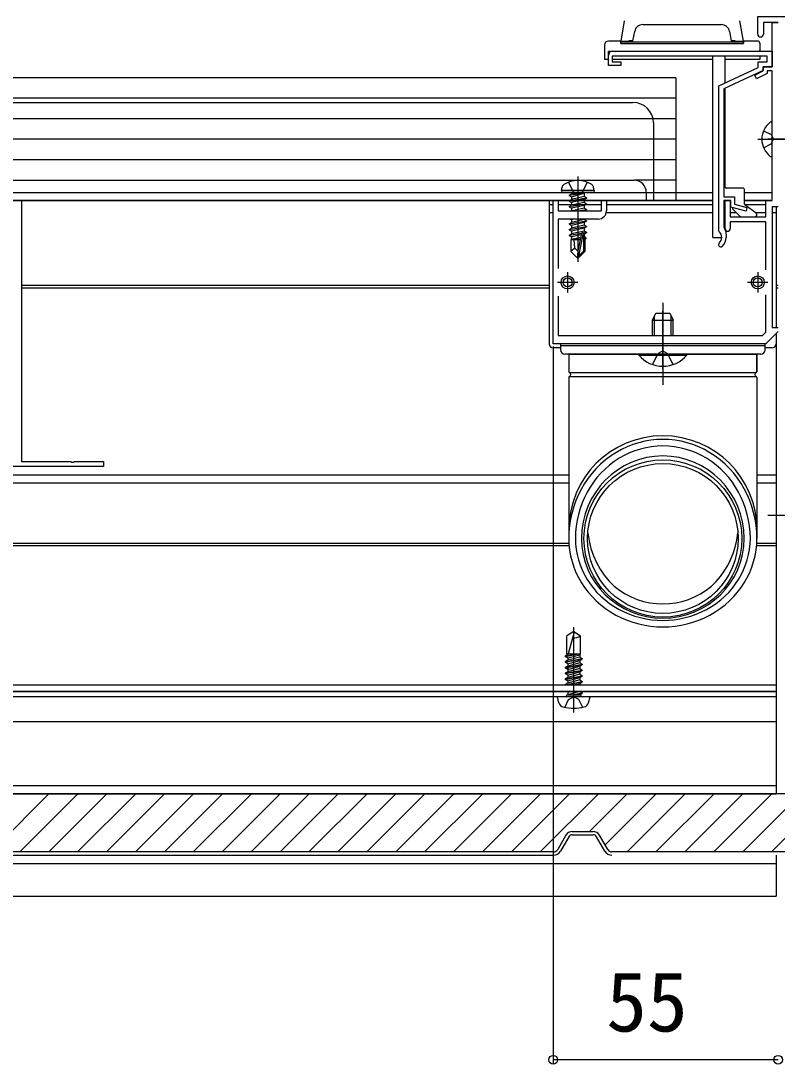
# Model space of a CAD drawing. Units: millimetres, scale not verified. Extents: x -875 to 875, y -1304 to 1296.
# Drawn here: x 526.8 to 711.7, y -1069.9 to -814.9 of the extents above; entities that cross this region are included whole.
import ezdxf
from ezdxf.enums import TextEntityAlignment as Align

# ---------------------------------------------------------------- set-up
doc = ezdxf.new("R2010")
doc.units = ezdxf.units.MM
doc.header["$LTSCALE"] = 8
for name, color, linetype in [('0-3_YKK_11', 7, 'Continuous'), ('0-4_YKK_12', 2, 'Continuous'), ('0-5_YKK_13', 4, 'Continuous'), ('0-6_YKK_D', 6, 'Continuous')]:
    doc.layers.add(name, color=color, linetype=linetype)
doc.styles.add('ＭＳ ゴシック', font='')
doc.styles.get('ＭＳ ゴシック').set_extended_font_data('MS Gothic')

msp = doc.modelspace()

# ---------------------------------------------------------------- linework, layer by layer
at = {"layer": '0-3_YKK_11'}
for p, q in [((699.272, -867.022), (699.272, -867.822)), ((660.472, -876.322), (660.472, -881.322)), ((706.972, -876.322), (706.972, -881.322)), ((662.972, -878.822), (657.972, -878.822)), ((709.472, -878.822), (704.472, -878.822))]:
    msp.add_line(p, q, dxfattribs=at)
for points in [[(698.972, -865.672), (698.972, -858.822), (700.272, -858.822), (700.272, -862.822), (708.972, -862.822), (708.972, -858.822), (710.472, -858.822), (710.472, -844.28), (710.592, -844.097), (710.592, -843.547), (710.472, -843.364), (710.472, -827.122), (709.272, -827.122), (709.272, -827.729), (706.703, -829.065), (706.241, -828.178), (708.272, -827.122), (708.272, -826.122), (710.472, -826.122), (710.472, -815.322), (711.972, -815.322)], [(706.972, -818.122), (706.972, -813.822), (733.514, -813.822), (733.697, -813.942), (734.247, -813.942), (734.43, -813.822), (754.514, -813.822), (754.697, -813.942), (755.247, -813.942), (755.43, -813.822), (763.514, -813.822), (763.697, -813.942), (764.247, -813.942), (764.43, -813.822), (771.972, -813.822), (771.972, -816.822), (771.672, -817.122)], [(711.972, -815.322), (708.372, -815.322), (708.372, -818.122)], [(697.568, -866.432), (697.472, -866.212), (697.472, -830.759), (707.072, -826.259), (707.072, -824.922), (709.272, -824.922), (709.272, -823.522), (671.372, -823.522), (671.372, -824.922), (673.472, -824.922), (673.472, -825.822), (670.472, -825.822), (670.472, -823.322)], [(671.472, -822.322), (710.472, -822.322), (710.472, -826.122), (708.272, -826.122), (708.272, -827.022), (698.672, -831.522), (698.672, -857.922), (701.272, -857.922), (701.272, -859.728), (704.337, -860.537), (704.107, -861.407), (700.372, -860.422), (700.372, -858.822), (698.672, -858.822), (698.672, -865.124), (698.727, -865.297)], [(711.972, -890.822), (708.972, -893.822), (656.972, -893.822), (656.972, -858.822), (658.172, -858.822), (658.172, -861.322), (668.772, -861.322), (668.772, -858.822), (669.972, -858.822), (669.972, -861.322)], [(711.972, -860.322), (710.472, -860.322), (710.472, -889.822), (711.972, -889.822)], [(667.972, -863.322), (658.172, -863.322), (658.172, -875.423)], [(708.972, -875.762), (708.972, -864.022), (700.272, -864.022), (700.272, -865.672)], [(658.172, -882.22), (658.172, -891.822), (708.144, -891.822), (708.972, -890.993), (708.972, -881.881)]]:
    msp.add_lwpolyline(points, dxfattribs=at)
msp.add_lwpolyline([(546.972, -923.822), (481.972, -923.822), (481.972, -922.622), (489.014, -922.622), (489.197, -922.742), (489.747, -922.742), (489.93, -922.622), (501.972, -922.622), (501.972, -858.822), (514.014, -858.822), (514.197, -858.942), (514.747, -858.942), (514.93, -858.822), (526.972, -858.822), (526.972, -922.622), (539.014, -922.622), (539.197, -922.742), (539.747, -922.742), (539.93, -922.622), (546.972, -922.622)], close=True, dxfattribs=at)
for centre, radius, start, end in [((707.672, -818.122), 0.7, 180.00001, 269.99999), ((707.672, -818.122), 0.7, 270.00001, 359.99999), ((671.472, -823.322), 1, 90.00001, 179.99999), ((667.972, -861.322), 2, 270.00001, 359.99999), ((696.272, -867.822), 1.9, 312.97288, 47.0141), ((696.272, -867.022), 3, 0, 35.09682), ((699.622, -865.672), 0.65, 180.00001, 269.99999), ((699.622, -865.672), 0.65, 270.00001, 359.99999), ((697.942, -869.614), 0.55, 132.9729, 210.00003), ((696.272, -867.822), 3, 312.97287, 359.99999), ((697.942, -869.614), 0.55, 209.99999, 312.97288)]:
    msp.add_arc(centre, radius, start, end, dxfattribs=at)
at = {"layer": '0-4_YKK_12'}
for p, q in [((124.972, -834.822), (676.472, -834.822)), ((124.972, -834.822), (676.472, -834.822)), ((681.472, -839.822), (681.472, -858.822)), ((725.672, -843.822), (709.459, -843.822)), ((124.723, -853.822), (676.722, -853.822)), ((662.972, -852.922), (662.972, -873.822)), ((114.472, -856.822), (686.972, -856.822)), ((679.722, -856.822), (679.722, -858.822)), ((686.972, -856.822), (695.972, -856.822)), ((703.772, -856.822), (710.472, -856.822)), ((103.672, -858.822), (695.972, -858.822)), ((103.972, -858.822), (695.972, -858.822)), ((698.972, -858.822), (700.072, -858.822)), ((698.972, -858.822), (700.072, -858.822)), ((703.772, -858.822), (710.172, -858.822)), ((703.772, -858.822), (710.172, -858.822)), ((711.472, -860.322), (711.472, -889.822)), ((711.472, -860.322), (711.472, -889.822)), ((526.972, -879.522), (655.972, -879.522)), ((526.972, -879.522), (655.972, -879.522)), ((711.472, -879.522), (711.972, -879.522)), ((526.972, -880.122), (655.972, -880.122)), ((526.972, -880.122), (655.972, -880.122)), ((711.472, -880.122), (711.972, -880.122)), ((683.772, -883.822), (683.772, -903.822)), ((683.772, -899.822), (683.772, -885.822)), ((711.472, -891.322), (711.472, -978.822)), ((711.472, -891.322), (711.472, -978.822)), ((140.668, -925.822), (660.768, -925.822)), ((140.668, -927.822), (660.768, -927.822)), ((330.472, -925.822), (660.768, -925.822)), ((330.472, -927.822), (660.768, -927.822)), ((706.768, -925.822), (711.472, -925.822)), ((706.768, -925.822), (711.472, -925.822)), ((706.768, -927.822), (711.472, -927.822)), ((706.768, -927.822), (711.472, -927.822)), ((725.672, -935.822), (709.459, -935.822)), ((140.604, -943.122), (660.84, -943.122)), ((140.646, -942.522), (660.799, -942.522)), ((330.249, -942.522), (660.799, -942.522)), ((330.472, -943.122), (660.84, -943.122)), ((706.704, -943.122), (711.472, -943.122)), ((706.704, -943.122), (711.472, -943.122)), ((706.746, -942.522), (711.472, -942.522)), ((706.746, -942.522), (711.472, -942.522)), ((661.972, -983.922), (661.972, -963.122)), ((89.972, -977.222), (711.472, -977.222)), ((89.972, -977.222), (711.472, -977.222)), ((711.472, -978.822), (89.972, -978.822)), ((89.972, -978.822), (711.472, -978.822)), ((89.972, -978.822), (711.472, -978.822)), ((711.472, -978.822), (711.472, -1003.822)), ((711.472, -980.122), (519.298, -980.122)), ((89.972, -986.132), (711.472, -986.132)), ((89.972, -1001.822), (711.472, -1001.822)), ((89.972, -1003.822), (711.472, -1003.822)), ((711.472, -1018.822), (711.472, -1028.822)), ((89.972, -1020.822), (711.472, -1020.822)), ((89.972, -1028.822), (711.472, -1028.822))]:
    msp.add_line(p, q, dxfattribs=at)
for centre, radius in [((676.472, -839.822), 5), ((676.722, -856.822), 3)]:
    msp.add_arc(centre, radius, 0, 90, dxfattribs=at)
at = {"layer": '0-5_YKK_13'}
for p, q in [((674.342, -814.888), (673.472, -819.822)), ((678.851, -815.795), (698.084, -815.795)), ((703.472, -819.822), (702.602, -814.888)), ((676.468, -819.795), (676.881, -817.448)), ((700.054, -817.448), (700.468, -819.795)), ((669.472, -820.822), (669.472, -824.322)), ((673.472, -819.822), (670.472, -819.822)), ((673.472, -820.322), (673.472, -819.822)), ((673.472, -819.822), (675.472, -819.822)), ((703.472, -820.122), (673.472, -820.122)), ((673.472, -820.422), (673.472, -820.322)), ((673.472, -820.422), (703.472, -820.422)), ((675.472, -819.795), (675.472, -820.122)), ((700.472, -819.795), (700.472, -820.122)), ((701.472, -819.795), (700.472, -819.795)), ((701.472, -820.122), (701.472, -819.795)), ((701.472, -819.822), (703.472, -819.822)), ((703.472, -820.422), (703.472, -820.322)), ((707.472, -820.322), (707.472, -822.322)), ((670.472, -824.322), (670.472, -822.322)), ((670.472, -822.322), (706.972, -822.322)), ((695.972, -867.822), (695.972, -823.522)), ((698.972, -830.056), (698.972, -823.522)), ((706.972, -822.322), (707.172, -822.322)), ((670.472, -824.322), (669.472, -824.322)), ((695.972, -824.322), (671.372, -824.322)), ((686.972, -828.822), (114.472, -828.822)), ((686.972, -828.822), (686.972, -858.822)), ((686.972, -833.822), (114.472, -833.822)), ((698.972, -855.522), (698.972, -831.381)), ((686.972, -838.822), (114.472, -838.822)), ((710.472, -847.797), (710.472, -839.846)), ((686.972, -843.822), (114.472, -843.822)), ((706.972, -843.822), (718.935, -843.822)), ((708.395, -841.747), (710.261, -842.677)), ((710.261, -842.677), (710.869, -843.822)), ((710.261, -844.967), (710.869, -843.822)), ((708.395, -845.897), (710.261, -844.967)), ((686.972, -848.822), (114.472, -848.822)), ((686.972, -853.822), (676.722, -853.822)), ((658.972, -856.322), (659.114, -855.519)), ((666.972, -856.322), (658.972, -856.322)), ((658.972, -856.322), (659.06, -856.822)), ((666.884, -856.822), (659.06, -856.822)), ((666.972, -856.322), (666.831, -855.519)), ((666.972, -856.322), (666.884, -856.822)), ((703.472, -855.822), (699.272, -855.822)), ((703.772, -859.672), (703.772, -856.122)), ((686.972, -858.822), (114.472, -858.822)), ((655.972, -858.822), (655.972, -893.822)), ((695.972, -858.822), (655.972, -858.822)), ((660.872, -857.472), (664.472, -856.872)), ((664.472, -856.972), (660.872, -857.572)), ((660.872, -857.472), (661.422, -857.154)), ((660.872, -857.472), (660.872, -857.572)), ((660.872, -857.472), (660.872, -857.572)), ((660.872, -857.572), (661.422, -857.889)), ((660.872, -858.872), (665.072, -858.172)), ((665.072, -858.272), (660.872, -858.972)), ((660.872, -858.872), (661.422, -858.554)), ((660.872, -858.872), (660.872, -858.972)), ((660.872, -858.972), (661.422, -859.289)), ((664.472, -856.872), (661.422, -857.154)), ((661.422, -857.889), (664.472, -856.972)), ((661.422, -857.022), (661.422, -857.154)), ((664.522, -857.854), (661.422, -858.554)), ((661.422, -857.889), (661.422, -858.554)), ((664.522, -858.589), (661.422, -859.289)), ((664.522, -859.254), (661.422, -859.954)), ((661.422, -859.289), (661.422, -859.954)), ((664.472, -856.872), (664.472, -856.972)), ((664.522, -857.022), (664.522, -857.854)), ((665.072, -858.172), (664.522, -857.854)), ((665.072, -858.272), (664.522, -858.589)), ((664.522, -858.589), (664.522, -859.254)), ((665.072, -859.572), (664.522, -859.254)), ((665.072, -858.172), (665.072, -858.272)), ((700.072, -858.822), (698.972, -858.822)), ((698.972, -858.822), (700.072, -858.822)), ((698.972, -865.714), (698.972, -858.822)), ((710.172, -858.822), (703.772, -858.822)), ((656.972, -859.822), (655.972, -859.822)), ((656.972, -861.822), (655.972, -861.822)), ((668.772, -859.822), (658.172, -859.822)), ((660.872, -860.272), (665.072, -859.572)), ((665.072, -859.672), (660.872, -860.372)), ((660.872, -860.272), (661.422, -859.954)), ((660.872, -860.272), (660.872, -860.372)), ((660.872, -860.372), (661.422, -860.689)), ((661.422, -860.689), (661.422, -861.322)), ((664.522, -860.654), (661.566, -861.322)), ((662.972, -861.322), (665.072, -860.972)), ((665.072, -861.072), (663.572, -861.322)), ((664.522, -859.989), (664.522, -860.654)), ((665.072, -860.972), (664.522, -860.654)), ((665.072, -861.072), (664.639, -861.322)), ((665.072, -859.572), (665.072, -859.672)), ((665.072, -860.972), (665.072, -861.072)), ((695.972, -861.822), (669.909, -861.822)), ((695.972, -859.822), (669.972, -859.822)), ((700.372, -859.822), (700.272, -859.822)), ((701.772, -861.822), (700.272, -861.822)), ((700.772, -860.527), (700.772, -860.822)), ((700.772, -860.822), (702.772, -862.822)), ((708.972, -859.822), (703.812, -859.822)), ((706.572, -861.922), (703.892, -859.912)), ((708.972, -861.822), (706.439, -861.822)), ((711.472, -861.822), (710.472, -861.822)), ((711.472, -860.322), (711.472, -889.822)), ((660.872, -864.472), (665.072, -863.772)), ((665.072, -863.872), (660.872, -864.572)), ((660.872, -864.472), (661.422, -864.154)), ((660.872, -864.472), (660.872, -864.572)), ((661.132, -863.322), (661.422, -863.489)), ((662.164, -863.322), (661.422, -863.489)), ((664.522, -863.454), (661.422, -864.154)), ((661.422, -863.489), (661.422, -864.154)), ((664.522, -863.322), (664.522, -863.454)), ((665.072, -863.772), (664.522, -863.454)), ((664.522, -864.189), (664.522, -864.854)), ((665.072, -863.772), (665.072, -863.872)), ((702.772, -862.822), (706.272, -862.822)), ((660.872, -864.572), (661.422, -864.889)), ((660.872, -865.872), (665.072, -865.172)), ((665.072, -865.272), (660.872, -865.972)), ((660.872, -865.872), (661.422, -865.554)), ((660.872, -865.872), (660.872, -865.972)), ((660.872, -865.972), (661.422, -866.289)), ((660.872, -867.272), (663.898, -866.768)), ((663.87, -866.872), (660.872, -867.372)), ((660.872, -867.272), (661.422, -866.954)), ((664.522, -864.854), (661.422, -865.554)), ((661.422, -864.889), (661.422, -865.554)), ((664.522, -866.254), (661.422, -866.954)), ((661.422, -866.289), (661.422, -866.954)), ((663.882, -866.815), (662.972, -871.2)), ((664.304, -866.699), (663.122, -872.398)), ((664.305, -866.7), (665.072, -866.572)), ((665.072, -866.672), (664.359, -866.791)), ((664.372, -866.87), (664.372, -871.148)), ((665.072, -865.172), (664.522, -864.854)), ((664.522, -865.589), (664.522, -866.254)), ((665.072, -866.572), (664.522, -866.254)), ((664.522, -866.989), (664.522, -867.654)), ((665.072, -865.172), (665.072, -865.272)), ((665.072, -866.572), (665.072, -866.672)), ((660.872, -867.272), (660.872, -867.372)), ((660.872, -867.372), (661.422, -867.689)), ((661.272, -868.422), (661.422, -868.354)), ((661.272, -868.422), (661.272, -871.272)), ((663.549, -868.422), (661.272, -868.422)), ((663.812, -867.15), (661.422, -867.689)), ((661.422, -867.689), (661.422, -868.354)), ((663.668, -867.847), (661.422, -868.354)), ((663.607, -868.139), (661.889, -868.422)), ((663.552, -868.405), (663.468, -868.422)), ((664.522, -867.654), (664.369, -867.689)), ((664.972, -867.914), (664.372, -868.013)), ((664.972, -868.13), (664.372, -868.246)), ((664.672, -868.422), (664.372, -868.422)), ((664.972, -867.914), (664.522, -867.654)), ((664.972, -868.13), (664.672, -868.303)), ((664.672, -868.303), (664.672, -871.272)), ((664.972, -867.914), (664.972, -868.13)), ((695.972, -867.822), (698.172, -867.822)), ((662.23, -870.468), (661.272, -871.272)), ((662.822, -872.822), (661.272, -871.272)), ((662.972, -871.2), (662.822, -872.822)), ((662.972, -871.2), (662.972, -872.822)), ((664.372, -871.148), (663.122, -872.398)), ((663.122, -872.822), (664.672, -871.272)), ((664.672, -871.272), (664.372, -871.148)), ((662.822, -872.822), (663.122, -872.822)), ((663.122, -872.398), (663.122, -872.822)), ((681.272, -888.022), (682.072, -886.322)), ((681.705, -891.822), (681.705, -887.102)), ((682.072, -886.322), (685.472, -886.322)), ((685.472, -886.322), (686.272, -888.022)), ((685.839, -891.822), (685.839, -887.102)), ((681.272, -891.822), (681.272, -888.022)), ((681.272, -888.022), (686.272, -888.022)), ((686.272, -891.822), (686.272, -888.022)), ((711.472, -891.322), (711.472, -893.822)), ((658.772, -894.822), (656.972, -894.822)), ((658.772, -893.822), (658.772, -895.322)), ((708.772, -893.822), (658.772, -893.822)), ((708.772, -894.322), (658.772, -894.322)), ((708.772, -895.322), (708.772, -893.822)), ((710.472, -894.822), (708.772, -894.822)), ((683.772, -896.322), (659.772, -896.322)), ((660.768, -896.322), (660.769, -900.654)), ((660.768, -896.322), (706.768, -896.322)), ((660.768, -896.322), (660.768, -900.654)), ((689.672, -896.322), (677.872, -896.322)), ((677.872, -896.57), (677.872, -896.322)), ((677.872, -896.57), (689.672, -896.57)), ((681.272, -898.905), (682.627, -896.187)), ((683.772, -895.578), (682.627, -896.187)), ((683.772, -895.578), (684.917, -896.187)), ((707.772, -896.322), (683.772, -896.322)), ((686.272, -898.905), (684.917, -896.187)), ((689.672, -896.57), (689.672, -896.322)), ((706.769, -900.651), (706.768, -896.322)), ((706.768, -896.322), (706.768, -900.664)), ((660.768, -901.996), (660.768, -941.413)), ((660.859, -900.822), (706.673, -900.822)), ((660.87, -901.822), (706.673, -901.822)), ((706.768, -901.978), (706.768, -941.413)), ((661.972, -964.122), (660.272, -965.184)), ((660.272, -969.622), (660.272, -965.184)), ((662.068, -964.349), (660.655, -969.622)), ((661.972, -964.122), (663.672, -965.184)), ((663.672, -969.622), (663.672, -965.184)), ((659.872, -970.251), (663.218, -969.622)), ((659.872, -970.151), (662.686, -969.622)), ((660.497, -969.79), (659.872, -970.151)), ((659.872, -970.151), (659.872, -970.251)), ((660.497, -970.612), (659.872, -970.251)), ((659.872, -971.551), (664.072, -970.761)), ((659.872, -971.651), (664.072, -970.861)), ((660.497, -971.19), (659.872, -971.551)), ((659.872, -971.551), (659.872, -971.651)), ((660.272, -969.622), (663.672, -969.622)), ((660.497, -969.622), (660.497, -969.79)), ((661.127, -969.622), (660.497, -969.79)), ((660.497, -970.612), (663.447, -969.822)), ((663.447, -970.4), (660.497, -971.19)), ((660.497, -970.612), (660.497, -971.19)), ((660.497, -972.012), (663.447, -971.222)), ((663.447, -969.822), (663.672, -969.622)), ((663.447, -969.822), (663.447, -970.4)), ((663.447, -971.222), (664.072, -970.861)), ((663.447, -971.222), (663.447, -971.8)), ((660.497, -972.012), (659.872, -971.651)), ((659.872, -972.951), (664.072, -972.161)), ((659.872, -973.051), (664.072, -972.261)), ((660.497, -972.59), (659.872, -972.951)), ((659.872, -972.951), (659.872, -973.051)), ((660.497, -973.412), (659.872, -973.051)), ((659.872, -974.351), (664.072, -973.561)), ((659.872, -974.451), (664.072, -973.661)), ((663.447, -971.8), (660.497, -972.59)), ((660.497, -972.012), (660.497, -973.99)), ((660.497, -973.412), (663.447, -972.622)), ((663.447, -973.2), (660.497, -973.99)), ((660.497, -974.812), (663.447, -974.022)), ((663.447, -972.622), (664.072, -972.261)), ((663.447, -972.622), (663.447, -973.2)), ((663.447, -973.2), (664.072, -973.561)), ((663.447, -974.022), (664.072, -973.661)), ((663.447, -974.022), (663.447, -974.6)), ((664.072, -973.561), (664.072, -973.661)), ((660.497, -974.812), (659.872, -974.451)), ((659.872, -975.751), (664.072, -974.961)), ((659.872, -975.851), (664.072, -975.061)), ((660.497, -975.39), (659.872, -975.751)), ((659.872, -975.751), (659.872, -975.851)), ((660.497, -976.212), (659.872, -975.851)), ((659.872, -977.151), (664.072, -976.361)), ((660.029, -977.222), (664.072, -976.461)), ((663.447, -974.6), (660.497, -975.39)), ((660.497, -974.812), (660.497, -975.39)), ((660.497, -976.212), (663.447, -975.422)), ((663.447, -976), (660.497, -976.79)), ((660.497, -976.212), (660.497, -976.79)), ((663.447, -974.6), (664.072, -974.961)), ((663.447, -975.422), (664.072, -975.061)), ((663.447, -975.422), (663.447, -976)), ((663.447, -976), (664.072, -976.361)), ((663.447, -976.822), (664.072, -976.461)), ((664.072, -974.961), (664.072, -975.061)), ((664.072, -976.361), (664.072, -976.461)), ((660.497, -979.012), (660.167, -978.822)), ((663.366, -978.822), (660.497, -979.59)), ((660.497, -979.012), (661.208, -978.822)), ((660.497, -979.012), (660.497, -979.622)), ((661.623, -979.622), (664.072, -979.161)), ((661.954, -977.222), (663.447, -976.822)), ((663.447, -976.822), (663.447, -977.222)), ((663.485, -978.822), (664.072, -979.161)), ((664.072, -979.161), (664.072, -979.261)), ((658.369, -981.601), (657.972, -980.122)), ((665.972, -980.122), (657.972, -980.122)), ((660.272, -979.722), (660.272, -979.622)), ((660.272, -979.622), (663.672, -979.622)), ((663.23, -980.758), (661.972, -980.089)), ((662.155, -979.622), (664.072, -979.261)), ((664.172, -982.689), (663.23, -980.758)), ((663.447, -979.622), (664.072, -979.261)), ((663.672, -979.722), (663.672, -979.622)), ((665.576, -981.601), (665.972, -980.122)), ((741.972, -1003.822), (501.552, -1003.822)), ((519.451, -1018.022), (533.651, -1003.822)), ((526.522, -1018.022), (540.722, -1003.822)), ((533.593, -1018.022), (547.793, -1003.822)), ((540.664, -1018.022), (554.864, -1003.822)), ((547.735, -1018.022), (561.935, -1003.822)), ((554.806, -1018.022), (569.006, -1003.822)), ((561.877, -1018.022), (576.077, -1003.822)), ((568.948, -1018.022), (583.148, -1003.822)), ((576.019, -1018.022), (590.219, -1003.822)), ((583.09, -1018.022), (597.29, -1003.822)), ((590.161, -1018.022), (604.361, -1003.822)), ((597.232, -1018.022), (611.432, -1003.822)), ((604.303, -1018.022), (618.503, -1003.822)), ((611.375, -1018.022), (625.575, -1003.822)), ((618.446, -1018.022), (632.646, -1003.822)), ((625.517, -1018.022), (639.717, -1003.822)), ((632.588, -1018.022), (646.788, -1003.822)), ((639.659, -1018.022), (653.859, -1003.822)), ((646.73, -1018.022), (660.93, -1003.822)), ((653.801, -1018.022), (668.001, -1003.822)), ((665.866, -1013.028), (675.072, -1003.822)), ((669.649, -1016.316), (682.143, -1003.822)), ((675.014, -1018.022), (689.214, -1003.822)), ((682.085, -1018.022), (696.285, -1003.822)), ((689.156, -1018.022), (703.356, -1003.822)), ((696.227, -1018.022), (710.427, -1003.822)), ((703.298, -1018.022), (717.498, -1003.822)), ((710.369, -1018.022), (724.569, -1003.822)), ((660.077, -1013.922), (658.057, -1017.422)), ((660.77, -1014.322), (658.75, -1017.822)), ((661.636, -1013.022), (666.708, -1013.022)), ((661.636, -1013.822), (666.708, -1013.822)), ((669.595, -1017.822), (667.574, -1014.322)), ((670.288, -1017.422), (668.267, -1013.922)), ((657.018, -1018.022), (471.327, -1018.022)), ((471.327, -1018.822), (657.018, -1018.822)), ((741.972, -1018.022), (671.327, -1018.022))]:
    msp.add_line(p, q, dxfattribs=at)
for points in [[(676.472, -820.122), (676.472, -819.795), (675.472, -819.795)], [(706.972, -819.822), (703.472, -819.822), (703.472, -820.322)], [(707.472, -823.522), (707.472, -824.322), (698.972, -824.322)], [(660.672, -854.342), (661.827, -856.659), (662.972, -857.268)], [(665.272, -854.342), (664.117, -856.659), (662.972, -857.268)], [(665.072, -859.672), (664.522, -859.989), (661.422, -860.689)], [(665.072, -863.872), (664.522, -864.189), (661.422, -864.889)], [(665.072, -865.272), (664.522, -865.589), (661.422, -866.289)], [(665.072, -866.672), (664.522, -866.989), (664.372, -867.023)], [(662.972, -871.2), (662.23, -870.468), (662.072, -868.422)], [(665.462, -940.024), (665.722, -942.006), (666.181, -943.876), (666.787, -945.64), (667.535, -947.305), (668.416, -948.876), (669.426, -950.36), (670.586, -951.739), (671.864, -953.033)], [(695.681, -953.033), (696.828, -951.898), (697.865, -950.681), (698.798, -949.39), (699.627, -948.029), (700.35, -946.595), (700.967, -945.087), (701.471, -943.498), (701.857, -941.826), (702.077, -940.065)], [(663.447, -970.4), (664.072, -970.761), (664.072, -970.861)], [(660.497, -973.99), (659.872, -974.351), (659.872, -974.451)], [(663.447, -971.8), (664.072, -972.161), (664.072, -972.261)], [(660.497, -976.79), (659.872, -977.151), (659.872, -977.222)], [(659.772, -982.689), (660.714, -980.758), (661.972, -980.089)]]:
    msp.add_lwpolyline(points, dxfattribs=at)
for centre, radius in [((660.472, -878.822), 1.6), ((706.972, -878.822), 1.6), ((660.472, -878.822), 1.1), ((706.972, -878.822), 1.1)]:
    msp.add_circle(centre, radius, dxfattribs=at)
for centre, radius, start, end in [((678.851, -817.795), 2, 90, 170), ((698.084, -817.795), 2, 10, 90), ((670.472, -820.822), 1, 90, 180), ((706.972, -820.322), 0.5, 0, 90), ((707.172, -822.022), 0.3, 270, 0), ((713.272, -843.822), 5.3, 127.71409, 232.28591), ((710.198, -839.846), 0.274, 0, 127.71409), ((710.198, -847.797), 0.274, 232.28591, 0), ((662.972, -860.422), 6.5, 57.94412, 122.05588), ((660, -855.676), 0.9, 122.05588, 170), ((661.222, -857.022), 0.2, 0, 90), ((664.722, -857.022), 0.2, 90, 180), ((665.944, -855.676), 0.9, 10, 57.94412), ((703.472, -856.122), 0.3, 0, 90), ((704.072, -859.672), 0.3, 180, 233.1301), ((706.272, -862.322), 0.5, 270, 53.1301), ((664.124, -866.87), 0.248, 0, 167.19096), ((656.972, -893.822), 1, 180, 270), ((710.472, -893.822), 1, 270, 0), ((659.772, -895.322), 1, 180, 270), ((683.772, -891.622), 7.7, 219.98312, 320.01688), ((707.772, -895.322), 1, 270, 0), ((660.968, -900.654), 0.2, 180, 253.43859), ((660.968, -901.996), 0.2, 106.56141, 180), ((660.769, -901.325), 0.5, 286.56141, 73.43859), ((706.769, -901.322), 0.5, 106.60693, 253.40383), ((706.569, -900.651), 0.2, 286.60693, 0.00538), ((706.569, -901.993), 0.2, 0.00538, 73.40383), ((683.772, -938.94), 18.451, 229.80309, 310.19691), ((662.133, -963.214), 2.5, 260.31336, 308.01351), ((661.875, -964.297), 0.2, 345, 58), ((659.721, -981.239), 1.4, 195, 255.67668), ((659.872, -979.722), 0.4, 270, 0), ((664.072, -979.722), 0.4, 180, 270), ((664.224, -981.239), 1.4, 284.32332, 345), ((661.972, -972.422), 10.5, 255.67668, 284.32332), ((661.636, -1014.822), 1.8, 90, 150), ((661.636, -1014.822), 1, 90, 150), ((666.708, -1014.822), 1.8, 30, 90), ((666.708, -1014.822), 1, 30, 90), ((657.018, -1016.822), 1.2, 270, 330), ((671.327, -1016.822), 1.2, 210, 270), ((657.018, -1016.822), 2, 270, 330), ((671.327, -1016.822), 2, 210, 270)]:
    msp.add_arc(centre, radius, start, end, dxfattribs=at)
for centre, major_axis, ratio, start_param, end_param in [((699.272, -855.522), (-0.3, 0), 0.999888, 6.2831853, 7.8539816), ((683.772, -939.234), (-23.004, 0), 0.99602, 3.1415927, 6.2831853), ((683.772, -941.413), (0, -24.22), 0.949802, 1.5707963, 4.712389), ((683.772, -941.413), (0, -22.626), 0.945819, 1.5707963, 4.712389), ((683.772, -941.413), (0, 20.173), 0.986472, 4.712389, 7.8539816), ((683.772, -941.413), (-23.004, 0), 0.939189, 6.2831853, 9.424778), ((683.772, -941.413), (-21.4, 0), 0.935104, 6.2831853, 9.424778), ((683.772, -941.413), (19.9, 0), 0.978676, 3.1415927, 6.2831853)]:
    msp.add_ellipse(centre, major_axis=major_axis, ratio=ratio, start_param=start_param, end_param=end_param, dxfattribs=at)
for major_axis in [(19.3, 0), (-18.4, 0.004)]:
    msp.add_ellipse((683.772, -941.413), major_axis=major_axis, ratio=0.996195, dxfattribs=at)
at = {"layer": '0-6_YKK_D'}
for p, q in [((656.972, -894.522), (656.972, -1069.822)), ((711.972, -1068.822), (656.972, -1068.822))]:
    msp.add_line(p, q, dxfattribs=at)
for centre in [(656.972, -1068.822), (711.972, -1068.822), (711.972, -1068.822)]:
    msp.add_circle(centre, 1.075, dxfattribs=at)

# ---------------------------------------------------------------- texts
at = {"layer": '0-6_YKK_D', "style": 'ＭＳ ゴシック'}
msp.add_text('55', height=14.66, dxfattribs=at).set_placement((669.927, -1066.322), align=Align.BOTTOM_LEFT)

doc.saveas('drawing.dxf')
